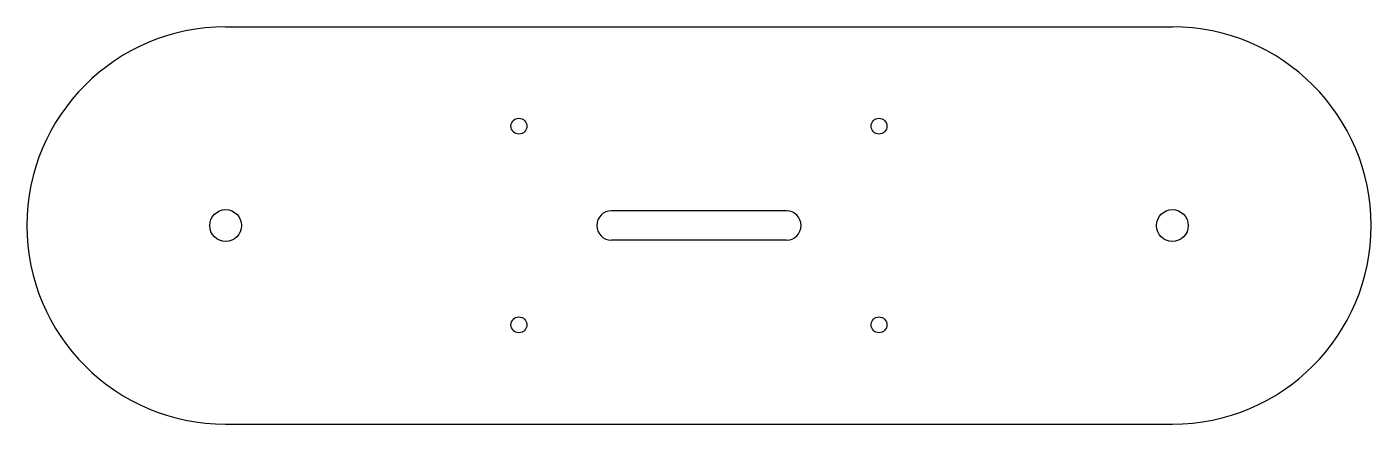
# Model space of a CAD drawing. Header units: millimetres. Extents: x 2176 to 2345, y 1381 to 1431.
import ezdxf

# ---------------------------------------------------------------- set-up
doc = ezdxf.new("R2010")
doc.units = ezdxf.units.MM

msp = doc.modelspace()

# ---------------------------------------------------------------- linework, layer by layer
for p, q in [((2201.14, 1430.66), (2320.24, 1430.66)), ((2271.69, 1407.51), (2249.69, 1407.51)), ((2271.69, 1403.81), (2249.69, 1403.81)), ((2201.14, 1380.66), (2287.24, 1380.66)), ((2287.24, 1380.66), (2320.24, 1380.66))]:
    msp.add_line(p, q)
for centre, radius in [((2238.04, 1418.16), 1), ((2283.34, 1418.16), 1), ((2201.14, 1405.66), 2), ((2320.24, 1405.66), 2), ((2238.04, 1393.16), 1), ((2283.34, 1393.16), 1)]:
    msp.add_circle(centre, radius)
for centre, radius, start, end in [((2201.14, 1405.66), 25, 90, 270), ((2320.24, 1405.66), 25, 270, 90), ((2249.69, 1405.66), 1.85, 90, 270), ((2271.69, 1405.66), 1.85, 270, 90)]:
    msp.add_arc(centre, radius, start, end)

doc.saveas('drawing.dxf')
